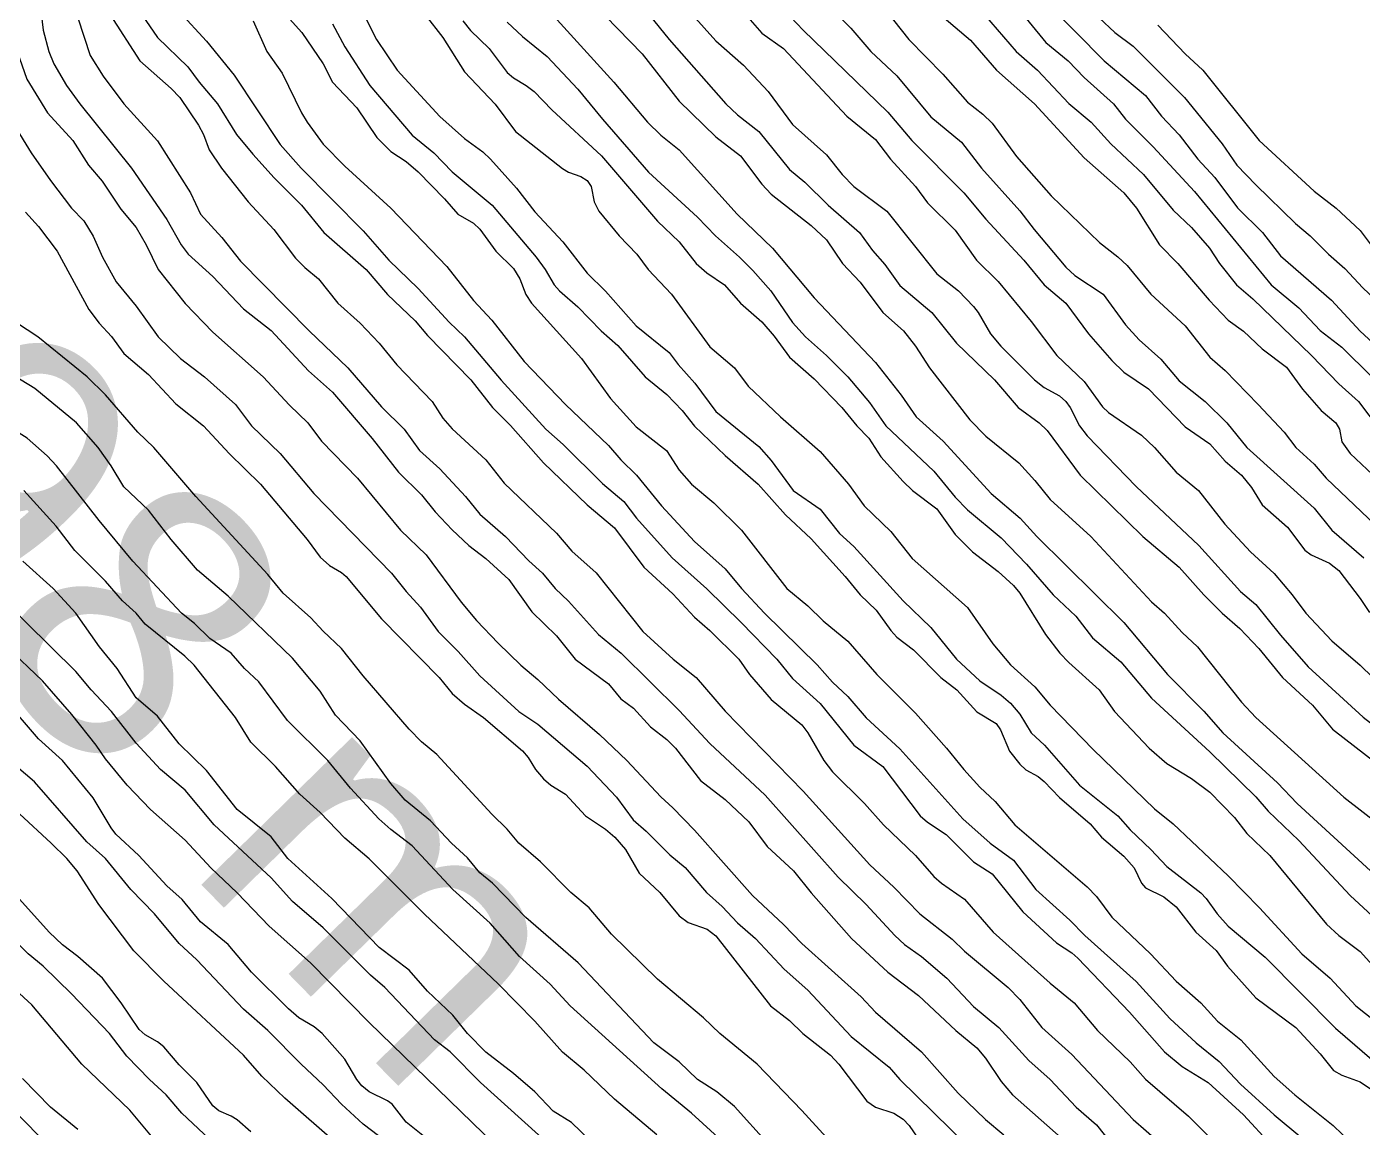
# Model space of a CAD drawing. Extents: x 474277 to 475042, y 254928 to 255625.
# Drawn here: x 474694.77 to 474728.18, y 255488.19 to 255515.71 of the extents above; entities that cross this region are included whole.
import ezdxf

# ---------------------------------------------------------------- set-up
doc = ezdxf.new("R2010")
doc.units = 0
doc.header["$MEASUREMENT"] = 0
doc.layers.add('BaseMapV2_DTM_export_MonNov09090547073261 — entities', color=1, linetype='CONTINUOUS')
doc.styles.get("Standard").update_dxf_attribs({"font": 'romans.shx'})

msp = doc.modelspace()

# ---------------------------------------------------------------- linework, layer by layer
at = {"layer": 'BaseMapV2_DTM_export_MonNov09090547073261 — entities', "color": 15, "linetype": 'Continuous', "true_color": 0xb7484b}
for points in [[(474706.944, 255517.085, 96), (474709.443, 255514.325, 96), (474710.289, 255513.328, 96), (474710.618, 255513.004, 96), (474711.078, 255512.635, 96), (474712.53, 255511.028, 96), (474713.413, 255510.184, 96), (474714.451, 255508.942, 96), (474715.985, 255507.32, 96), (474716.625, 255506.504, 96), (474717.006, 255505.967, 96), (474717.679, 255505.354, 96), (474718.877, 255504.05, 96), (474719.598, 255503.437, 96), (474720.022, 255502.977, 96), (474722.19, 255500.83, 96), (474723.285, 255499.526, 96), (474724.189, 255498.607, 96), (474724.666, 255498.07, 96), (474726.029, 255496.824, 96), (474726.524, 255496.306, 96), (474728.356, 255494.619, 96)], [(474697.199, 255516.676, 98.25), (474698.043, 255515.44, 98.25), (474698.796, 255514.708, 98.25), (474699.079, 255514.325, 98.25), (474699.544, 255513.788, 98.25), (474700.013, 255513.021, 98.25), (474700.42, 255512.525, 98.25), (474700.956, 255511.935, 98.25), (474701.643, 255511.258, 98.25), (474702.198, 255510.568, 98.25), (474703.257, 255509.648, 98.25), (474703.793, 255509.026, 98.25), (474704.483, 255508.362, 98.25), (474704.79, 255507.995, 98.25), (474705.872, 255506.887, 98.25), (474706.413, 255506.197, 98.25), (474706.86, 255505.747, 98.25), (474707.687, 255504.817, 98.25), (474708.777, 255503.764, 98.25), (474709.467, 255503.194, 98.25), (474710.194, 255502.21, 98.25), (474710.924, 255501.547, 98.25), (474711.461, 255500.958, 98.25), (474711.844, 255500.628, 98.25), (474712.572, 255499.91, 98.25), (474712.838, 255499.526, 98.25), (474713.378, 255498.906, 98.25), (474714.145, 255498.27, 98.25), (474714.291, 255498.07, 98.25), (474714.695, 255497.38, 98.25), (474714.911, 255497.091, 98.25), (474715.712, 255496.306, 98.25), (474716.184, 255495.769, 98.25), (474716.988, 255495.003, 98.25), (474717.442, 255494.483, 98.25), (474717.635, 255494.312, 98.25), (474718.208, 255493.917, 98.25), (474718.927, 255493.086, 98.25), (474720.355, 255491.814, 98.25), (474720.955, 255491.322, 98.25), (474721.537, 255490.632, 98.25), (474722.349, 255489.846, 98.25), (474722.732, 255489.418, 98.25), (474723.806, 255488.494, 98.25), (474724.507, 255487.795, 98.25)], [(474695.099, 255516.319, 99), (474695.187, 255515.628, 99), (474695.326, 255515.092, 99), (474695.447, 255514.785, 99), (474695.764, 255514.248, 99), (474696.097, 255513.788, 99), (474697.389, 255512.178, 99), (474698.273, 255510.893, 99), (474698.637, 255510.261, 99), (474698.809, 255510.031, 99), (474699.423, 255509.473, 99), (474700.19, 255508.667, 99), (474700.88, 255508.124, 99), (474701.818, 255507.117, 99), (474702.413, 255506.58, 99), (474703.41, 255505.427, 99), (474704.065, 255504.587, 99), (474704.637, 255504.019, 99), (474704.982, 255503.59, 99), (474705.404, 255503.145, 99), (474705.819, 255502.747, 99), (474706.247, 255502.426, 99), (474706.82, 255501.903, 99), (474707.397, 255501.091, 99), (474708.011, 255500.491, 99), (474708.482, 255499.91, 99), (474709.314, 255499.296, 99), (474709.621, 255498.918, 99), (474709.935, 255498.683, 99), (474710.363, 255498.223, 99), (474710.771, 255497.9, 99), (474710.989, 255497.686, 99), (474711.614, 255496.88, 99), (474712.228, 255496.403, 99), (474712.822, 255495.846, 99), (474713.282, 255495.233, 99), (474713.938, 255494.619, 99), (474714.375, 255494.069, 99), (474715.382, 255492.932, 99), (474716.296, 255492.089, 99), (474717.058, 255491.503, 99), (474717.995, 255490.632, 99), (474718.515, 255490.2, 99), (474718.738, 255489.942, 99), (474719.129, 255489.356, 99), (474719.407, 255489.022, 99), (474720.628, 255487.948, 99)], [(474695.896, 255516.429, 98.75), (474696.356, 255514.997, 98.75), (474696.682, 255514.478, 98.75), (474697.199, 255513.787, 98.75), (474698.043, 255512.864, 98.75), (474698.862, 255511.565, 98.75), (474699.116, 255511.027, 98.75), (474699.653, 255510.447, 98.75), (474700.113, 255509.852, 98.75), (474701.835, 255508.114, 98.75), (474702.799, 255507.194, 98.75), (474703.64, 255506.219, 98.75), (474704.203, 255505.661, 98.75), (474704.593, 255505.124, 98.75), (474705.095, 255504.664, 98.75), (474705.74, 255503.974, 98.75), (474706.094, 255503.535, 98.75), (474706.739, 255502.977, 98.75), (474707.32, 255502.364, 98.75), (474707.665, 255502.057, 98.75), (474707.984, 255501.673, 98.75), (474708.317, 255501.363, 98.75), (474709.065, 255500.523, 98.75), (474709.632, 255500.063, 98.75), (474711.078, 255498.629, 98.75), (474711.844, 255497.804, 98.75), (474713.225, 255496.508, 98.75), (474715.05, 255494.466, 98.75), (474715.755, 255493.782, 98.75), (474716.465, 255493.009, 98.75), (474716.713, 255492.779, 98.75), (474717.135, 255492.479, 98.75), (474717.766, 255491.936, 98.75), (474718.439, 255491.23, 98.75), (474719.07, 255490.709, 98.75), (474719.819, 255489.882, 98.75), (474720.355, 255489.408, 98.75), (474721.003, 255488.715, 98.75), (474721.506, 255488.277, 98.75), (474721.889, 255487.794, 98.75)], [(474710.081, 255516.317, 95.5), (474710.833, 255515.398, 95.5), (474712.245, 255513.788, 95.5), (474712.534, 255513.509, 95.5), (474713.071, 255513.098, 95.5), (474713.838, 255512.143, 95.5), (474714.221, 255511.829, 95.5), (474714.799, 255511.258, 95.5), (474715.589, 255510.568, 95.5), (474715.908, 255510.119, 95.5), (474716.215, 255509.775, 95.5), (474716.598, 255509.25, 95.5), (474717.391, 255508.574, 95.5), (474718.007, 255507.808, 95.5), (474718.96, 255506.887, 95.5), (474719.554, 255506.197, 95.5), (474720.076, 255505.814, 95.5), (474720.279, 255505.623, 95.5), (474721.104, 255504.51, 95.5), (474722.665, 255502.977, 95.5), (474723.579, 255502.21, 95.5), (474724.189, 255501.521, 95.5), (474724.647, 255501.06, 95.5), (474725.09, 255500.677, 95.5), (474725.569, 255500.177, 95.5), (474726.156, 255499.45, 95.5), (474726.904, 255498.76, 95.5), (474727.41, 255498.158, 95.5), (474728.518, 255497.303, 95.5)], [(474713.386, 255516.472, 94.75), (474714.175, 255515.628, 94.75), (474716.292, 255513.576, 94.75), (474716.891, 255512.868, 94.75), (474718.194, 255511.565, 94.75), (474718.745, 255510.902, 94.75), (474719.693, 255509.878, 94.75), (474720.203, 255509.264, 94.75), (474720.745, 255508.804, 94.75), (474721.309, 255508.038, 94.75), (474721.889, 255507.37, 94.75), (474722.196, 255507.085, 94.75), (474722.809, 255506.665, 94.75), (474723.729, 255505.712, 94.75), (474724.343, 255505.291, 94.75), (474724.726, 255504.855, 94.75), (474725.137, 255504.51, 94.75), (474725.381, 255504.204, 94.75), (474725.646, 255503.767, 94.75), (474726.281, 255503.207, 94.75), (474726.72, 255502.638, 94.75), (474726.873, 255502.514, 94.75), (474727.333, 255502.312, 94.75), (474727.563, 255502.128, 94.75), (474728.1, 255501.427, 94.75), (474728.33, 255501.078, 94.75)], [(474714.716, 255516.319, 94.5), (474715.371, 255515.678, 94.5), (474715.868, 255515.092, 94.5), (474716.522, 255514.484, 94.5), (474717.365, 255513.464, 94.5), (474718.132, 255512.829, 94.5), (474718.632, 255512.178, 94.5), (474719.589, 255511.116, 94.5), (474719.948, 255510.645, 94.5), (474720.739, 255509.708, 94.5), (474720.969, 255509.494, 94.5), (474721.677, 255509.034, 94.5), (474722.238, 255508.268, 94.5), (474722.579, 255507.886, 94.5), (474723.116, 255507.407, 94.5), (474723.576, 255506.863, 94.5), (474724.228, 255506.351, 94.5), (474724.765, 255505.814, 94.5), (474725.263, 255505.199, 94.5), (474726.95, 255503.681, 94.5), (474727.392, 255503.13, 94.5), (474728.193, 255502.44, 94.5)], [(474716.088, 255516.319, 94.25), (474716.819, 255515.398, 94.25), (474717.672, 255514.528, 94.25), (474718.285, 255513.832, 94.25), (474718.669, 255513.532, 94.25), (474718.899, 255513.3, 94.25), (474719.512, 255512.468, 94.25), (474720.378, 255511.488, 94.25), (474721.582, 255510.319, 94.25), (474722.042, 255509.965, 94.25), (474722.272, 255509.751, 94.25), (474722.863, 255509.034, 94.25), (474723.729, 255508.24, 94.25), (474724.343, 255507.455, 94.25), (474724.726, 255507.126, 94.25), (474725.551, 255506.274, 94.25), (474726.196, 255505.584, 94.25), (474726.495, 255505.201, 94.25), (474726.95, 255504.78, 94.25), (474727.25, 255504.434, 94.25), (474728.483, 255503.26, 94.25)], [(474720.262, 255516.319, 93.25), (474721.701, 255514.862, 93.25), (474722.732, 255513.997, 93.25), (474723.135, 255513.482, 93.25), (474723.576, 255513.015, 93.25), (474724.042, 255512.408, 93.25), (474724.466, 255511.948, 93.25), (474725.033, 255511.187, 93.25), (474725.656, 255510.568, 93.25), (474726.106, 255509.99, 93.25), (474727.379, 255508.881, 93.25), (474728.1, 255508.105, 93.25), (474728.843, 255507.424, 93.25)], [(474696.86, 255516.012, 98.5), (474697.6, 255514.862, 98.5), (474698.385, 255514.172, 98.5), (474698.603, 255513.942, 98.5), (474699.065, 255513.252, 98.5), (474699.189, 255513.021, 98.5), (474699.333, 255512.638, 98.5), (474699.644, 255512.178, 98.5), (474700.304, 255511.335, 98.5), (474700.951, 255510.645, 98.5), (474701.493, 255509.928, 98.5), (474701.723, 255509.697, 98.5), (474702.068, 255509.418, 98.5), (474702.55, 255508.804, 98.5), (474703.103, 255508.306, 98.5), (474703.579, 255507.808, 98.5), (474704.023, 255507.263, 98.5), (474704.902, 255506.351, 98.5), (474705.174, 255505.935, 98.5), (474705.404, 255505.665, 98.5), (474706.245, 255504.894, 98.5), (474706.707, 255504.305, 98.5), (474708.011, 255503.061, 98.5), (474708.394, 255502.606, 98.5), (474709.007, 255502.068, 98.5), (474710.168, 255500.6, 98.5), (474710.925, 255499.91, 98.5), (474711.502, 255499.45, 98.5), (474712.228, 255498.613, 98.5), (474714.181, 255496.613, 98.5), (474715.847, 255494.773, 98.5), (474716.445, 255494.213, 98.5), (474717.096, 255493.546, 98.5), (474717.902, 255492.912, 98.5), (474718.208, 255492.618, 98.5), (474719.302, 255491.705, 98.5), (474719.589, 255491.408, 98.5), (474720.145, 255490.709, 98.5), (474720.892, 255490.036, 98.5), (474722.426, 255488.412, 98.5), (474723.729, 255487.273, 98.5)], [(474698.589, 255516.089, 98), (474699.269, 255515.349, 98), (474699.96, 255514.503, 98), (474701.11, 255512.771, 98), (474701.636, 255512.178, 98), (474703.18, 255510.611, 98), (474703.823, 255509.878, 98), (474704.56, 255509.173, 98), (474705.327, 255508.334, 98), (474705.71, 255507.961, 98), (474706.63, 255506.878, 98), (474707.746, 255505.661, 98), (474708.183, 255505.277, 98), (474709.161, 255504.301, 98), (474709.697, 255503.851, 98), (474710.01, 255503.437, 98), (474710.907, 255502.44, 98), (474711.768, 255501.67, 98), (474712.629, 255500.83, 98), (474713.52, 255499.91, 98), (474713.915, 255499.431, 98), (474714.605, 255498.805, 98), (474715.448, 255497.758, 98), (474716.166, 255497.226, 98), (474717.102, 255495.999, 98), (474717.288, 255495.839, 98), (474717.748, 255495.526, 98), (474718.436, 255494.849, 98), (474718.899, 255494.543, 98), (474719.665, 255493.595, 98), (474720.509, 255492.825, 98), (474720.892, 255492.574, 98), (474721.046, 255492.437, 98), (474722.337, 255491.092, 98), (474723.208, 255490.095, 98), (474723.652, 255489.736, 98), (474724.298, 255489.329, 98), (474725.186, 255488.522, 98), (474725.876, 255487.776, 98)], [(474701.263, 255515.995, 97.5), (474701.646, 255515.568, 97.5), (474702.181, 255514.785, 97.5), (474702.419, 255514.325, 97.5), (474703.027, 255513.689, 97.5), (474703.523, 255512.945, 97.5), (474703.87, 255512.595, 97.5), (474704.253, 255512.346, 97.5), (474704.56, 255512.087, 97.5), (474705.217, 255511.411, 97.5), (474705.544, 255511.028, 97.5), (474705.94, 255510.802, 97.5), (474706.094, 255510.655, 97.5), (474706.5, 255510.108, 97.5), (474706.937, 255509.672, 97.5), (474707.096, 255509.418, 97.5), (474707.244, 255509.021, 97.5), (474707.386, 255508.804, 97.5), (474708.635, 255507.424, 97.5), (474709.367, 255506.427, 97.5), (474710.004, 255505.713, 97.5), (474710.766, 255505.124, 97.5), (474711.078, 255504.633, 97.5), (474711.384, 255504.283, 97.5), (474711.947, 255503.82, 97.5), (474712.639, 255503.13, 97.5), (474713.767, 255501.673, 97.5), (474714.298, 255501.243, 97.5), (474714.681, 255500.869, 97.5), (474715.295, 255500.356, 97.5), (474716.017, 255499.526, 97.5), (474716.982, 255498.558, 97.5), (474717.763, 255497.686, 97.5), (474718.193, 255497.15, 97.5), (474718.592, 255496.716, 97.5), (474718.975, 255496.357, 97.5), (474719.464, 255495.769, 97.5), (474721.276, 255494.221, 97.5), (474721.506, 255493.983, 97.5), (474721.889, 255493.466, 97.5), (474722.859, 255492.549, 97.5), (474723.499, 255491.863, 97.5), (474724.117, 255491.322, 97.5), (474724.535, 255490.862, 97.5), (474725.118, 255490.402, 97.5), (474725.949, 255489.482, 97.5), (474726.462, 255489.022, 97.5), (474727.428, 255488.255, 97.5), (474728.1, 255487.606, 97.5)], [(474703.126, 255516.165, 97), (474703.515, 255515.398, 97), (474704.029, 255514.632, 97), (474705.097, 255513.472, 97), (474705.71, 255512.92, 97), (474706.17, 255512.586, 97), (474706.362, 255512.408, 97), (474707.014, 255511.682, 97), (474707.474, 255511.09, 97), (474708.175, 255510.338, 97), (474708.777, 255509.553, 97), (474709.237, 255509.106, 97), (474710.004, 255508.238, 97), (474710.829, 255507.577, 97), (474711.058, 255507.271, 97), (474711.473, 255506.811, 97), (474711.998, 255506.1, 97), (474713.071, 255505.227, 97), (474713.378, 255504.874, 97), (474713.929, 255504.127, 97), (474714.605, 255503.657, 97), (474715.083, 255503.054, 97), (474715.448, 255502.722, 97), (474716.675, 255501.372, 97), (474717.365, 255500.7, 97), (474718.013, 255499.91, 97), (474718.592, 255499.369, 97), (474719.129, 255499.008, 97), (474719.359, 255498.807, 97), (474719.589, 255498.533, 97), (474719.876, 255498.07, 97), (474720.208, 255497.763, 97), (474721.086, 255496.766, 97), (474722.042, 255495.998, 97), (474722.349, 255495.644, 97), (474722.87, 255495.156, 97), (474723.269, 255494.731, 97), (474724.113, 255494.074, 97), (474724.251, 255493.929, 97), (474724.524, 255493.546, 97), (474724.803, 255493.239, 97), (474725.723, 255492.466, 97), (474727.486, 255490.686, 97), (474728.636, 255489.696, 97)], [(474704.735, 255516.012, 96.75), (474705.174, 255515.442, 96.75), (474705.71, 255514.588, 96.75), (474706.477, 255513.781, 96.75), (474706.989, 255513.098, 96.75), (474708.164, 255512.171, 96.75), (474708.317, 255512.081, 96.75), (474708.624, 255511.969, 96.75), (474708.777, 255511.867, 96.75), (474708.88, 255511.718, 96.75), (474708.954, 255511.335, 96.75), (474709.069, 255511.105, 96.75), (474709.576, 255510.491, 96.75), (474710.017, 255510.031, 96.75), (474710.302, 255509.648, 96.75), (474710.89, 255509.034, 96.75), (474711.844, 255507.718, 96.75), (474712.463, 255507.194, 96.75), (474712.807, 255506.734, 96.75), (474713.608, 255505.968, 96.75), (474714.605, 255505.097, 96.75), (474715.307, 255504.28, 96.75), (474715.702, 255503.744, 96.75), (474716.368, 255503.098, 96.75), (474716.905, 255502.422, 96.75), (474718.285, 255501.198, 96.75), (474718.916, 255500.293, 96.75), (474719.359, 255499.765, 96.75), (474719.965, 255499.22, 96.75), (474720.349, 255498.76, 96.75), (474721.429, 255497.649, 96.75), (474722.962, 255496.168, 96.75), (474723.422, 255495.792, 96.75), (474724.803, 255494.494, 96.75), (474725.587, 255493.699, 96.75), (474726.641, 255492.549, 96.75), (474727.351, 255491.936, 96.75), (474727.994, 255491.245, 96.75), (474728.471, 255490.862, 96.75)], [(474709.237, 255515.979, 95.75), (474710.157, 255515.038, 95.75), (474711.078, 255513.855, 95.75), (474711.998, 255512.963, 95.75), (474712.609, 255512.485, 95.75), (474713.148, 255511.777, 95.75), (474713.378, 255511.53, 95.75), (474714.375, 255510.748, 95.75), (474714.758, 255510.385, 95.75), (474715.165, 255509.801, 95.75), (474715.601, 255509.331, 95.75), (474716.166, 255508.574, 95.75), (474716.689, 255508.114, 95.75), (474716.988, 255507.731, 95.75), (474717.334, 255507.194, 95.75), (474718.344, 255505.891, 95.75), (474718.745, 255505.483, 95.75), (474719.564, 255504.817, 95.75), (474719.972, 255504.376, 95.75), (474720.355, 255503.897, 95.75), (474721.366, 255502.977, 95.75), (474722.886, 255501.341, 95.75), (474723.206, 255501.06, 95.75), (474723.652, 255500.574, 95.75), (474724.033, 255500.217, 95.75), (474725.131, 255498.836, 95.75), (474725.491, 255498.453, 95.75), (474727.689, 255496.459, 95.75), (474728.581, 255495.769, 95.75)], [(474711.412, 255516.012, 95.25), (474711.998, 255515.357, 95.25), (474712.688, 255514.753, 95.25), (474713.301, 255514.092, 95.25), (474713.915, 255513.269, 95.25), (474714.758, 255512.511, 95.25), (474715.151, 255512.025, 95.25), (474715.448, 255511.723, 95.25), (474716.27, 255511.105, 95.25), (474717.518, 255509.536, 95.25), (474718.057, 255509.111, 95.25), (474718.439, 255508.719, 95.25), (474718.55, 255508.574, 95.25), (474718.859, 255508.038, 95.25), (474719.117, 255507.731, 95.25), (474719.96, 255506.887, 95.25), (474720.202, 255506.702, 95.25), (474720.585, 255506.489, 95.25), (474720.739, 255506.351, 95.25), (474720.848, 255506.197, 95.25), (474721.081, 255505.737, 95.25), (474721.276, 255505.488, 95.25), (474722.502, 255504.228, 95.25), (474724.064, 255502.747, 95.25), (474725.109, 255501.599, 95.25), (474725.493, 255501.278, 95.25), (474726.106, 255500.509, 95.25), (474726.796, 255499.722, 95.25), (474728.176, 255498.457, 95.25), (474728.943, 255497.866, 95.25)], [(474712.682, 255516.089, 95), (474713.148, 255515.553, 95), (474713.689, 255515.168, 95), (474715.273, 255513.482, 95), (474715.985, 255512.898, 95), (474716.363, 255512.408, 95), (474716.986, 255511.718, 95), (474717.288, 255511.312, 95), (474717.978, 255510.626, 95), (474718.514, 255509.878, 95), (474719.052, 255509.351, 95), (474719.879, 255508.344, 95), (474720.515, 255507.501, 95), (474721.199, 255506.85, 95), (474721.659, 255506.214, 95), (474721.812, 255506.076, 95), (474722.635, 255505.507, 95), (474722.961, 255505.201, 95), (474723.503, 255504.587, 95), (474724.055, 255504.127, 95), (474724.718, 255503.284, 95), (474725.357, 255502.594, 95), (474725.953, 255502.048, 95), (474726.401, 255501.52, 95), (474726.742, 255501.06, 95), (474727.389, 255500.37, 95), (474728.1, 255499.757, 95), (474728.732, 255499.143, 95)], [(474717.699, 255515.935, 94), (474718.362, 255515.378, 94), (474719.006, 255514.632, 94), (474719.962, 255513.788, 94), (474721.199, 255512.436, 94), (474722.196, 255511.56, 94), (474722.507, 255511.181, 94), (474723.083, 255510.261, 94), (474723.543, 255509.801, 94), (474724.323, 255508.881, 94), (474724.803, 255508.382, 94), (474725.186, 255508.103, 94), (474725.646, 255507.663, 94), (474726.259, 255507.207, 94), (474726.656, 255506.657, 94), (474727.121, 255506.121, 94), (474727.491, 255505.814, 94), (474727.585, 255505.661, 94), (474727.64, 255505.339, 94), (474727.849, 255505.047, 94), (474729.403, 255503.58, 94)], [(474718.713, 255516.012, 93.75), (474719.5, 255515.092, 93.75), (474720.037, 255514.632, 93.75), (474720.815, 255513.794, 93.75), (474721.377, 255513.328, 93.75), (474721.869, 255512.791, 93.75), (474722.688, 255512.025, 93.75), (474723.422, 255511.132, 93.75), (474723.883, 255510.699, 93.75), (474724.337, 255510.184, 93.75), (474724.581, 255509.801, 93.75), (474725.006, 255509.264, 93.75), (474725.416, 255508.913, 93.75), (474726.879, 255507.501, 93.75), (474727.563, 255506.79, 93.75), (474728.059, 255506.351, 93.75), (474728.807, 255505.354, 93.75)], [(474719.481, 255516.242, 93.5), (474720.244, 255515.322, 93.5), (474720.805, 255514.862, 93.5), (474721.199, 255514.444, 93.5), (474721.93, 255513.788, 93.5), (474722.237, 255513.405, 93.5), (474722.922, 255512.715, 93.5), (474723.959, 255511.599, 93.5), (474725.875, 255509.264, 93.5), (474726.566, 255508.688, 93.5), (474727.103, 255508.124, 93.5), (474727.64, 255507.703, 93.5), (474728.393, 255506.964, 93.5)], [(474721.574, 255515.935, 93), (474721.966, 255515.573, 93), (474722.426, 255515.228, 93), (474723.712, 255513.942, 93), (474724.649, 255512.788, 93), (474725.017, 255512.255, 93), (474725.493, 255511.763, 93), (474726.482, 255510.798, 93), (474726.849, 255510.491, 93), (474727.305, 255510.031, 93), (474727.716, 255509.671, 93), (474728.165, 255509.188, 93), (474728.636, 255508.746, 93)], [(474700.435, 255515.859, 97.75), (474700.773, 255515.092, 97.75), (474701.159, 255514.555, 97.75), (474701.639, 255513.558, 97.75), (474701.778, 255513.328, 97.75), (474702.183, 255512.78, 97.75), (474702.72, 255512.233, 97.75), (474703.874, 255511.181, 97.75), (474705.275, 255509.724, 97.75), (474705.94, 255508.876, 97.75), (474706.4, 255508.385, 97.75), (474707.205, 255507.347, 97.75), (474708.241, 255506.277, 97.75), (474709.314, 255505.247, 97.75), (474709.617, 255504.894, 97.75), (474710.015, 255504.51, 97.75), (474710.64, 255503.744, 97.75), (474711.461, 255502.851, 97.75), (474712.228, 255502.165, 97.75), (474712.635, 255501.673, 97.75), (474713.213, 255501.06, 97.75), (474714.528, 255499.771, 97.75), (474714.911, 255499.335, 97.75), (474715.295, 255498.979, 97.75), (474715.755, 255498.445, 97.75), (474716.598, 255497.667, 97.75), (474718.17, 255495.923, 97.75), (474718.85, 255495.309, 97.75), (474719.435, 255494.891, 97.75), (474719.997, 255494.159, 97.75), (474720.845, 255493.392, 97.75), (474721.219, 255493.009, 97.75), (474722.5, 255491.859, 97.75), (474723.346, 255490.928, 97.75), (474724.004, 255490.325, 97.75), (474724.573, 255489.855, 97.75), (474725.109, 255489.294, 97.75), (474725.953, 255488.526, 97.75), (474726.643, 255487.953, 97.75)], [(474702.416, 255515.782, 97.25), (474702.72, 255515.215, 97.25), (474703.348, 255514.248, 97.25), (474704.407, 255513.006, 97.25), (474704.944, 255512.565, 97.25), (474705.404, 255512.085, 97.25), (474706.402, 255511.258, 97.25), (474707.504, 255509.954, 97.25), (474707.729, 255509.648, 97.25), (474707.956, 255509.264, 97.25), (474708.087, 255509.111, 97.25), (474708.547, 255508.715, 97.25), (474709.129, 255508.114, 97.25), (474709.544, 255507.749, 97.25), (474710.23, 255506.964, 97.25), (474710.771, 255506.523, 97.25), (474711.154, 255506.123, 97.25), (474711.461, 255505.733, 97.25), (474712.228, 255505.002, 97.25), (474713.05, 255504.28, 97.25), (474713.733, 255503.514, 97.25), (474714.375, 255502.92, 97.25), (474715.229, 255501.98, 97.25), (474715.601, 255501.521, 97.25), (474716.002, 255501.137, 97.25), (474716.368, 255500.625, 97.25), (474716.522, 255500.456, 97.25), (474716.933, 255500.14, 97.25), (474717.615, 255499.45, 97.25), (474718.019, 255499.143, 97.25), (474718.515, 255498.593, 97.25), (474719.001, 255498.3, 97.25), (474719.11, 255498.146, 97.25), (474719.334, 255497.61, 97.25), (474719.589, 255497.288, 97.25), (474719.742, 255497.144, 97.25), (474720.049, 255496.976, 97.25), (474720.202, 255496.857, 97.25), (474720.585, 255496.452, 97.25), (474721.352, 255495.798, 97.25), (474721.634, 255495.463, 97.25), (474722.196, 255494.989, 97.25), (474722.447, 255494.696, 97.25), (474722.633, 255494.312, 97.25), (474722.732, 255494.196, 97.25), (474723.192, 255493.97, 97.25), (474723.499, 255493.718, 97.25), (474723.991, 255493.086, 97.25), (474724.496, 255492.628, 97.25), (474724.785, 255492.242, 97.25), (474725.493, 255491.445, 97.25), (474726.49, 255490.709, 97.25), (474727.103, 255490.05, 97.25), (474727.435, 255489.635, 97.25), (474727.64, 255489.518, 97.25), (474728.1, 255489.349, 97.25), (474728.353, 255489.175, 97.25)], [(474705.674, 255515.859, 96.5), (474705.864, 255515.62, 96.5), (474706.333, 255515.168, 96.5), (474706.784, 255514.568, 96.5), (474706.937, 255514.435, 96.5), (474707.256, 255514.248, 96.5), (474707.454, 255514.095, 96.5), (474707.894, 255513.635, 96.5), (474709.14, 255512.485, 96.5), (474710.541, 255510.854, 96.5), (474711.08, 255510.338, 96.5), (474711.505, 255509.801, 96.5), (474711.768, 255509.562, 96.5), (474712.208, 255509.264, 96.5), (474712.614, 255508.804, 96.5), (474713.148, 255508.336, 96.5), (474713.455, 255507.982, 96.5), (474713.838, 255507.459, 96.5), (474714.451, 255506.914, 96.5), (474715.141, 255506.201, 96.5), (474715.521, 255505.737, 96.5), (474715.817, 255505.431, 96.5), (474716.123, 255504.97, 96.5), (474716.675, 255504.353, 96.5), (474716.914, 255504.127, 96.5), (474717.518, 255503.664, 96.5), (474717.978, 255503.027, 96.5), (474718.414, 255502.594, 96.5), (474719.052, 255502.1, 96.5), (474719.435, 255501.755, 96.5), (474719.589, 255501.558, 96.5), (474720.232, 255500.523, 96.5), (474720.592, 255500.063, 96.5), (474720.815, 255499.823, 96.5), (474721.572, 255499.143, 96.5), (474721.956, 255498.606, 96.5), (474722.826, 255497.686, 96.5), (474723.269, 255497.303, 96.5), (474723.883, 255496.928, 96.5), (474724.343, 255496.585, 96.5), (474724.956, 255495.951, 96.5), (474725.263, 255495.557, 96.5), (474725.842, 255495.003, 96.5), (474727.256, 255493.286, 96.5), (474727.563, 255493.008, 96.5), (474728.1, 255492.602, 96.5), (474728.632, 255492.012, 96.5)], [(474706.784, 255515.826, 96.25), (474707.167, 255515.467, 96.25), (474707.781, 255514.968, 96.25), (474708.547, 255514.152, 96.25), (474709.161, 255513.401, 96.25), (474710.311, 255512.08, 96.25), (474711.538, 255510.958, 96.25), (474711.985, 255510.491, 96.25), (474712.591, 255509.954, 96.25), (474712.918, 255509.618, 96.25), (474713.369, 255509.111, 96.25), (474713.915, 255508.322, 96.25), (474714.24, 255507.961, 96.25), (474714.758, 255507.502, 96.25), (474715.292, 255506.964, 96.25), (474715.832, 255506.32, 96.25), (474716.242, 255505.737, 96.25), (474717.442, 255504.604, 96.25), (474717.978, 255503.957, 96.25), (474718.285, 255503.645, 96.25), (474719.129, 255502.942, 96.25), (474719.76, 255502.287, 96.25), (474720.43, 255501.52, 96.25), (474720.989, 255500.983, 96.25), (474721.407, 255500.447, 96.25), (474722.119, 255499.841, 96.25), (474722.886, 255498.933, 96.25), (474724.343, 255497.595, 96.25), (474725.493, 255496.473, 96.25), (474725.799, 255496.115, 96.25), (474726.566, 255495.38, 96.25), (474727.849, 255494.006, 96.25), (474729.504, 255492.472, 96.25)], [(474723.039, 255515.755, 92.75), (474723.729, 255515.036, 92.75), (474724.17, 255514.632, 92.75), (474725.577, 255512.868, 92.75), (474726.95, 255511.606, 92.75), (474727.498, 255511.181, 92.75), (474728.1, 255510.622, 92.75), (474728.597, 255509.954, 92.75)], [(474694.535, 255515.092, 99.25), (474694.777, 255514.402, 99.25), (474695.296, 255513.558, 99.25), (474695.923, 255512.868, 99.25), (474696.315, 255512.255, 99.25), (474696.662, 255511.855, 99.25), (474697.123, 255511.158, 99.25), (474697.506, 255510.699, 99.25), (474697.759, 255510.261, 99.25), (474698.055, 255509.648, 99.25), (474698.733, 255508.798, 99.25), (474699.423, 255508.085, 99.25), (474700.685, 255506.964, 99.25), (474701.34, 255506.26, 99.25), (474701.798, 255505.814, 99.25), (474702.142, 255505.354, 99.25), (474703.037, 255504.434, 99.25), (474704.118, 255503.13, 99.25), (474704.756, 255502.517, 99.25), (474705.634, 255501.338, 99.25), (474706.017, 255500.876, 99.25), (474706.554, 255500.307, 99.25), (474707.124, 255499.757, 99.25), (474707.55, 255499.406, 99.25), (474708.06, 255498.913, 99.25), (474709.084, 255498.025, 99.25), (474709.775, 255497.38, 99.25), (474710.618, 255496.471, 99.25), (474710.924, 255496.195, 99.25), (474711.461, 255495.634, 99.25), (474712.911, 255494.006, 99.25), (474713.685, 255493.284, 99.25), (474714.145, 255492.807, 99.25), (474715.631, 255491.475, 99.25), (474715.988, 255491.092, 99.25), (474717.135, 255490.102, 99.25), (474718.055, 255489.066, 99.25), (474718.735, 255488.408, 99.25), (474719.19, 255488.025, 99.25)], [(474694.455, 255513.252, 99.5), (474694.88, 255512.561, 99.5), (474695.365, 255511.871, 99.5), (474695.896, 255511.183, 99.5), (474696.202, 255510.866, 99.5), (474696.432, 255510.476, 99.5), (474696.667, 255509.954, 99.5), (474697.005, 255509.341, 99.5), (474697.507, 255508.728, 99.5), (474698.057, 255507.961, 99.5), (474698.615, 255507.424, 99.5), (474699.215, 255506.964, 99.5), (474699.988, 255506.274, 99.5), (474700.39, 255505.737, 99.5), (474701.105, 255505.047, 99.5), (474701.95, 255504.05, 99.5), (474703.887, 255502.057, 99.5), (474704.256, 255501.597, 99.5), (474704.611, 255501.213, 99.5), (474705.054, 255500.6, 99.5), (474705.557, 255500.104, 99.5), (474706.094, 255499.498, 99.5), (474707.068, 255498.606, 99.5), (474707.55, 255498.287, 99.5), (474708.777, 255497.235, 99.5), (474709.512, 255496.459, 99.5), (474709.927, 255495.894, 99.5), (474710.256, 255495.616, 99.5), (474710.848, 255495.018, 99.5), (474711.231, 255494.706, 99.5), (474711.766, 255494.082, 99.5), (474712.151, 255493.73, 99.5), (474712.534, 255493.318, 99.5), (474712.99, 255492.932, 99.5), (474713.7, 255492.166, 99.5), (474714.298, 255491.637, 99.5), (474715.381, 255490.479, 99.5), (474716.325, 255489.712, 99.5), (474716.595, 255489.405, 99.5), (474718.285, 255487.749, 99.5)], [(474694.746, 255511.077, 99.75), (474695.064, 255510.721, 99.75), (474695.534, 255510.108, 99.75), (474696.327, 255508.651, 99.75), (474696.586, 255508.308, 99.75), (474696.893, 255507.977, 99.75), (474697.199, 255507.551, 99.75), (474697.813, 255507.023, 99.75), (474698.503, 255506.294, 99.75), (474699.193, 255505.739, 99.75), (474699.834, 255505.047, 99.75), (474700.617, 255504.28, 99.75), (474701.783, 255502.9, 99.75), (474702.106, 255502.457, 99.75), (474702.337, 255502.251, 99.75), (474702.643, 255502.078, 99.75), (474702.756, 255501.98, 99.75), (474703.64, 255500.921, 99.75), (474705.077, 255499.45, 99.75), (474705.404, 255499.052, 99.75), (474705.71, 255498.789, 99.75), (474706.188, 255498.453, 99.75), (474707.167, 255497.618, 99.75), (474707.302, 255497.456, 99.75), (474707.485, 255497.15, 99.75), (474707.686, 255496.919, 99.75), (474707.875, 255496.766, 99.75), (474708.241, 255496.54, 99.75), (474708.742, 255495.999, 99.75), (474709.237, 255495.662, 99.75), (474709.47, 255495.463, 99.75), (474709.736, 255495.156, 99.75), (474710.081, 255494.561, 99.75), (474710.597, 255494.082, 99.75), (474711.078, 255493.493, 99.75), (474711.308, 255493.333, 99.75), (474711.78, 255493.162, 99.75), (474711.998, 255493.001, 99.75), (474713.364, 255491.245, 99.75), (474713.838, 255490.878, 99.75), (474714.167, 255490.555, 99.75), (474714.86, 255490.019, 99.75), (474715.072, 255489.789, 99.75), (474715.769, 255488.868, 99.75), (474715.985, 255488.714, 99.75), (474716.445, 255488.564, 99.75), (474716.675, 255488.42, 99.75), (474716.828, 255488.26, 99.75), (474717.135, 255487.81, 99.75)], [(474714.758, 255487.956, 99.75), (474714.145, 255488.635, 99.75), (474713.03, 255489.789, 99.75), (474712.097, 255490.555, 99.75), (474711.691, 255490.95, 99.75), (474710.541, 255491.911, 99.75), (474709.391, 255493.042, 99.75), (474708.831, 255493.699, 99.75), (474708.37, 255494.082, 99.75), (474707.61, 255494.849, 99.75), (474707.073, 255495.309, 99.75), (474706.784, 255495.664, 99.75), (474706.4, 255496.035, 99.75), (474705.02, 255497.525, 99.75), (474704.637, 255497.846, 99.75), (474704.33, 255498.162, 99.75), (474703.18, 255499.491, 99.75), (474702.643, 255500.179, 99.75), (474702.183, 255500.608, 99.75), (474701.876, 255500.947, 99.75), (474701.186, 255501.562, 99.75), (474700.803, 255502.024, 99.75), (474699.001, 255503.974, 99.75), (474697.953, 255505.201, 99.75), (474697.55, 255505.584, 99.75), (474696.739, 255506.514, 99.75), (474696.28, 255506.964, 99.75), (474695.052, 255507.966, 99.75), (474693.763, 255508.804, 99.75)], [(474713.301, 255487.796, 99.5), (474712.458, 255488.73, 99.5), (474712.017, 255489.099, 99.5), (474711.538, 255489.406, 99.5), (474711.078, 255489.851, 99.5), (474710.45, 255490.325, 99.5), (474708.557, 255492.319, 99.5), (474707.244, 255493.452, 99.5), (474706.412, 255494.312, 99.5), (474706.094, 255494.572, 99.5), (474705.787, 255494.948, 99.5), (474705.385, 255495.309, 99.5), (474704.867, 255495.874, 99.5), (474704.23, 255496.383, 99.5), (474703.87, 255496.801, 99.5), (474703.103, 255497.871, 99.5), (474702.49, 255498.51, 99.5), (474702.106, 255499.114, 99.5), (474701.416, 255499.939, 99.5), (474699.806, 255501.481, 99.5), (474699.039, 255502.134, 99.5), (474698.385, 255502.9, 99.5), (474697.813, 255503.631, 99.5), (474697.199, 255504.216, 99.5), (474696.883, 255504.74, 99.5), (474696.556, 255505.201, 99.5), (474696.013, 255505.814, 99.5), (474694.976, 255506.673, 99.5), (474694.439, 255506.996, 99.5)], [(474712.149, 255487.872, 99.25), (474711.384, 255488.566, 99.25), (474710.646, 255489.175, 99.25), (474708.351, 255491.245, 99.25), (474707.857, 255491.786, 99.25), (474707.09, 255492.479, 99.25), (474706.359, 255493.316, 99.25), (474705.426, 255494.159, 99.25), (474704.407, 255495.243, 99.25), (474703.87, 255495.653, 99.25), (474703.569, 255495.923, 99.25), (474702.862, 255496.689, 99.25), (474702.301, 255497.38, 99.25), (474701.294, 255498.376, 99.25), (474700.573, 255499.348, 99.25), (474700.213, 255499.68, 99.25), (474699.881, 255500.063, 99.25), (474699.346, 255500.426, 99.25), (474698.963, 255500.802, 99.25), (474698.645, 255501.06, 99.25), (474697.429, 255502.36, 99.25), (474696.586, 255503.373, 99.25), (474695.521, 255504.74, 99.25), (474695.282, 255504.988, 99.25), (474694.78, 255505.431, 99.25), (474694.042, 255505.891, 99.25)], [(474710.522, 255488.025, 99), (474709.467, 255488.917, 99), (474708.701, 255489.64, 99), (474708.164, 255490.088, 99), (474707.474, 255490.864, 99), (474706.554, 255491.794, 99), (474704.713, 255493.539, 99), (474703.333, 255494.922, 99), (474702.72, 255495.441, 99), (474702.11, 255496.076, 99), (474701.601, 255496.536, 99), (474700.993, 255497.226, 99), (474700.373, 255497.84, 99), (474699.989, 255498.453, 99), (474698.961, 255499.757, 99), (474698.722, 255499.987, 99), (474697.736, 255500.784, 99), (474697.506, 255501.06, 99), (474697.17, 255501.367, 99), (474696.739, 255501.859, 99), (474695.972, 255502.626, 99), (474695.512, 255503.235, 99), (474694.704, 255504.127, 99)], [(474708.854, 255487.886, 98.75), (474708.388, 255488.332, 98.75), (474707.934, 255488.619, 98.75), (474707.474, 255489.095, 98.75), (474706.937, 255489.56, 98.75), (474706.247, 255490.092, 98.75), (474705.785, 255490.555, 98.75), (474705.426, 255491.015, 98.75), (474704.79, 255491.617, 98.75), (474704.33, 255492.137, 98.75), (474703.583, 255492.702, 98.75), (474702.401, 255493.929, 98.75), (474701.299, 255494.926, 98.75), (474700.88, 255495.473, 98.75), (474700.031, 255496.153, 98.75), (474699.269, 255497.13, 98.75), (474698.579, 255497.792, 98.75), (474698.043, 255498.484, 98.75), (474697.506, 255498.948, 98.75), (474697.034, 255499.68, 98.75), (474696.592, 255500.217, 98.75), (474696.004, 255501.06, 98.75), (474695.436, 255501.674, 98.75), (474694.673, 255502.363, 98.75)], [(474708.246, 255487.412, 98.5), (474706.117, 255489.329, 98.5), (474705.355, 255490.095, 98.5), (474704.961, 255490.402, 98.5), (474703.722, 255491.705, 98.5), (474703.366, 255492.012, 98.5), (474702.183, 255493.198, 98.5), (474701.416, 255493.857, 98.5), (474700.88, 255494.445, 98.5), (474699.457, 255495.769, 98.5), (474698.733, 255496.636, 98.5), (474698.113, 255497.15, 98.5), (474697.506, 255497.809, 98.5), (474696.893, 255498.605, 98.5), (474696.385, 255499.143, 98.5), (474696.001, 255499.603, 98.5), (474694.134, 255501.443, 98.5)], [(474706.477, 255487.777, 98.25), (474703.333, 255490.828, 98.25), (474701.864, 255492.319, 98.25), (474700.83, 255493.239, 98.25), (474700.036, 255494.075, 98.25), (474699.377, 255494.696, 98.25), (474698.733, 255495.39, 98.25), (474697.866, 255496.153, 98.25), (474697.282, 255496.766, 98.25), (474696.739, 255497.424, 98.25), (474696.509, 255497.763, 98.25), (474695.9, 255498.53, 98.25), (474695.17, 255499.373, 98.25), (474694.273, 255500.217, 98.25)], [(474704.842, 255487.872, 98), (474704.253, 255488.343, 98), (474703.903, 255488.792, 98), (474703.793, 255488.874, 98), (474703.333, 255489.096, 98), (474703.145, 255489.252, 98), (474703.021, 255489.405, 98), (474702.72, 255489.915, 98), (474702.154, 255490.555, 98), (474701.953, 255490.724, 98), (474701.57, 255490.949, 98), (474701.315, 255491.169, 98), (474700.394, 255492.089, 98), (474699.81, 255492.779, 98), (474699.116, 255493.35, 98), (474698.656, 255493.906, 98), (474698.273, 255494.247, 98), (474697.579, 255495.003, 98), (474697.003, 255495.539, 98), (474696.882, 255495.693, 98), (474696.432, 255496.447, 98), (474695.666, 255497.377, 98), (474695.064, 255497.916, 98), (474694.209, 255498.921, 98)], [(474703.563, 255487.996, 97.75), (474703.18, 255488.292, 97.75), (474702.636, 255488.792, 97.75), (474702.183, 255489.274, 97.75), (474701.631, 255489.789, 97.75), (474700.803, 255490.629, 97.75), (474700.19, 255491.168, 97.75), (474699.027, 255492.396, 97.75), (474698.579, 255492.804, 97.75), (474697.966, 255493.549, 97.75), (474697.374, 255494.159, 97.75), (474696.743, 255494.926, 97.75), (474696.279, 255495.35, 97.75), (474694.968, 255496.843, 97.75), (474694.516, 255497.228, 97.75)], [(474703.87, 255486.626, 97.5), (474701.224, 255488.945, 97.5), (474700.65, 255489.491, 97.5), (474700.19, 255490.018, 97.5), (474698.196, 255491.861, 97.5), (474697.448, 255492.626, 97.5), (474696.571, 255493.776, 97.5), (474696.037, 255494.619, 97.5), (474695.779, 255494.926, 97.5), (474695.384, 255495.309, 97.5), (474694.592, 255496.042, 97.5)], [(474700.375, 255488.102, 97.25), (474700.036, 255488.396, 97.25), (474699.883, 255488.494, 97.25), (474699.576, 255488.624, 97.25), (474699.423, 255488.748, 97.25), (474699.027, 255489.329, 97.25), (474698.579, 255489.771, 97.25), (474698.196, 255490.226, 97.25), (474698.043, 255490.352, 97.25), (474697.736, 255490.523, 97.25), (474697.583, 255490.657, 97.25), (474697.134, 255491.322, 97.25), (474696.665, 255491.936, 97.25), (474696.049, 255492.483, 97.25), (474695.666, 255492.77, 97.25), (474695.337, 255493.086, 97.25), (474694.516, 255493.993, 97.25)], [(474700.573, 255486.76, 97), (474698.653, 255488.562, 97), (474698.256, 255489.022, 97), (474697.839, 255489.405, 97), (474697.276, 255489.987, 97), (474696.838, 255490.555, 97), (474695.89, 255491.552, 97), (474695.18, 255492.242, 97), (474694.813, 255492.549, 97), (474694.286, 255493.076, 97)], [(474697.889, 255487.995, 96.75), (474697.353, 255488.64, 96.75), (474696.149, 255489.789, 96.75), (474694.899, 255491.274, 96.75), (474693.979, 255492.112, 96.75)], [(474696.049, 255488.161, 96.5), (474695.37, 255488.715, 96.5), (474694.669, 255489.436, 96.5)], [(474695.808, 255487.258, 96.25), (474694.602, 255488.485, 96.25)]]:
    msp.add_polyline3d(points, dxfattribs=at)

# ---------------------------------------------------------------- texts
at = {"layer": 'BaseMapV2_DTM_export_MonNov09090547073261 — entities', "color": 250, "true_color": 0x323232, "insert": (474689.539, 255503.938), "char_height": 0.2, "width": 17.61571, "attachment_point": 7, "rotation": 314.3906}
msp.add_mtext('\\fOpen Sans|i0|b0;\\H7.02279;98\\~m', dxfattribs=at)

doc.saveas('drawing.dxf')
